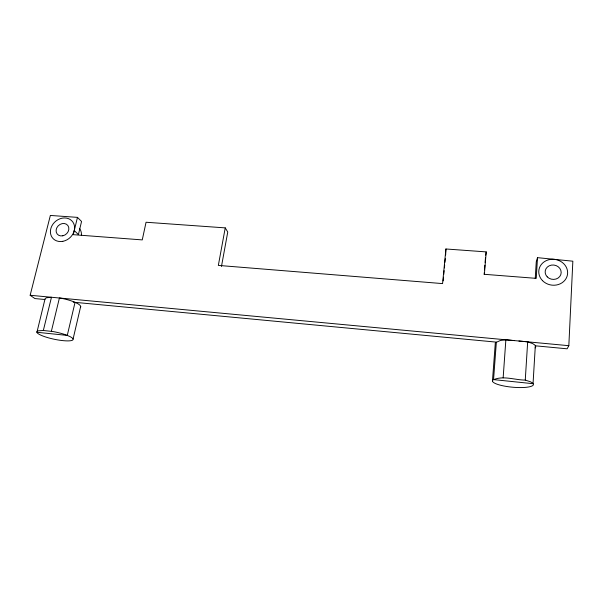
<?xml version="1.0" encoding="UTF-8"?>
<svg xmlns="http://www.w3.org/2000/svg" width="603" height="603" viewBox="0 0 603 603"><rect width="100%" height="100%" fill="white"/><g stroke="black" fill="none" stroke-linecap="round" stroke-linejoin="round"><path stroke-width="0.9" d="M73.227 302.178L496.352 342.127L493.555 379.604L533.044 383.696L535.321 345.805L567.114 348.805L568.833 345.692L572.85 261.197L537.514 257.662L536.24 278.36L484.39 274.312L486.206 251.896L445.926 248.979L445.662 254.956M525.258 380.101C514.547 380.018 503.023 375.209 492.824 380.011A20.608 4.568 5.2 0 0 511.012 387.058A20.608 4.568 5.2 0 0 533.459 384.352L532.668 383.093L530.489 381.789L525.258 380.101L527.67 341.833L518.919 341.027M535.23 278.518L536.263 261.77L537.514 257.662M503.151 377.825L505.864 339.798L514.555 340.62M492.44 381.164L495.236 343.974A20.321 5.321 4.5 0 1 495.628 342.617L500.377 340.491L505.864 339.798M75.051 302.352L67.265 335.411L36.934 332.268L45.104 298.628L46.423 297.792L51.474 297.256L43.341 330.474L38.275 330.813L36.979 331.499L36.926 332.472A18.557 3.671 11.9 0 0 61.423 340.461A18.557 3.671 11.9 0 0 69.918 336.549L66.699 335.17A18.557 3.671 11.9 0 0 53.192 331.575L43.341 330.474M484.119 274.501L484.269 272.654M484.495 269.888L484.872 265.267M485.098 262.493L485.468 257.88M445.926 248.979L442.572 283.598L218.339 265.41L225.236 227.881L146.054 222.251L142.255 239.904L73.272 234.673L77.463 217.374L50.358 215.444L30.15 295.266L34.884 298.56L45.029 299.518M443.152 280.87L443.514 277.169M443.785 274.388L444.14 270.687M444.411 267.913L444.675 265.139M444.946 262.358L445.308 258.657M485.739 255.205L486.206 251.896M221.467 266.451L227.753 232.019L225.236 227.881M73.084 339.022L80.689 306.392M51.361 331.296L59.411 298.003L61.22 298.281A18.324 4.289 12.5 0 1 74.493 302.088L77.644 303.603A18.324 4.289 12.5 0 1 80.418 307.47M30.15 295.266L568.833 345.692M527.67 341.833L532.811 343.657L534.951 345.112L535.728 346.559A20.321 5.321 4.5 0 1 535.095 347.901M74.259 230.572L78.413 234.552L81.556 221.474L77.463 217.374M79.694 228.703A12.686 10.748 -40.9 0 1 81.39 235.622M542.534 280.666A14.48 12.957 9.3 0 0 566.963 276.611A14.48 12.957 9.3 0 0 550.102 259.463A14.48 12.957 9.3 0 0 542.534 280.666M547.238 276.867A8.043 7.191 9.3 0 0 560.805 274.636A8.043 7.191 9.3 0 0 551.459 265.101A8.043 7.191 9.3 0 0 547.238 276.867M62.795 241.336A12.927 10.899 -40.8 0 0 72.827 221.994A12.927 10.899 -40.8 0 0 51.873 225.914A12.927 10.899 -40.8 0 0 62.795 241.336M62.787 235.803A6.829 5.759 -40.8 0 0 67.86 225.507A6.829 5.759 -40.8 0 0 56.795 227.821A6.829 5.759 -40.8 0 0 62.787 235.803"/></g></svg>
